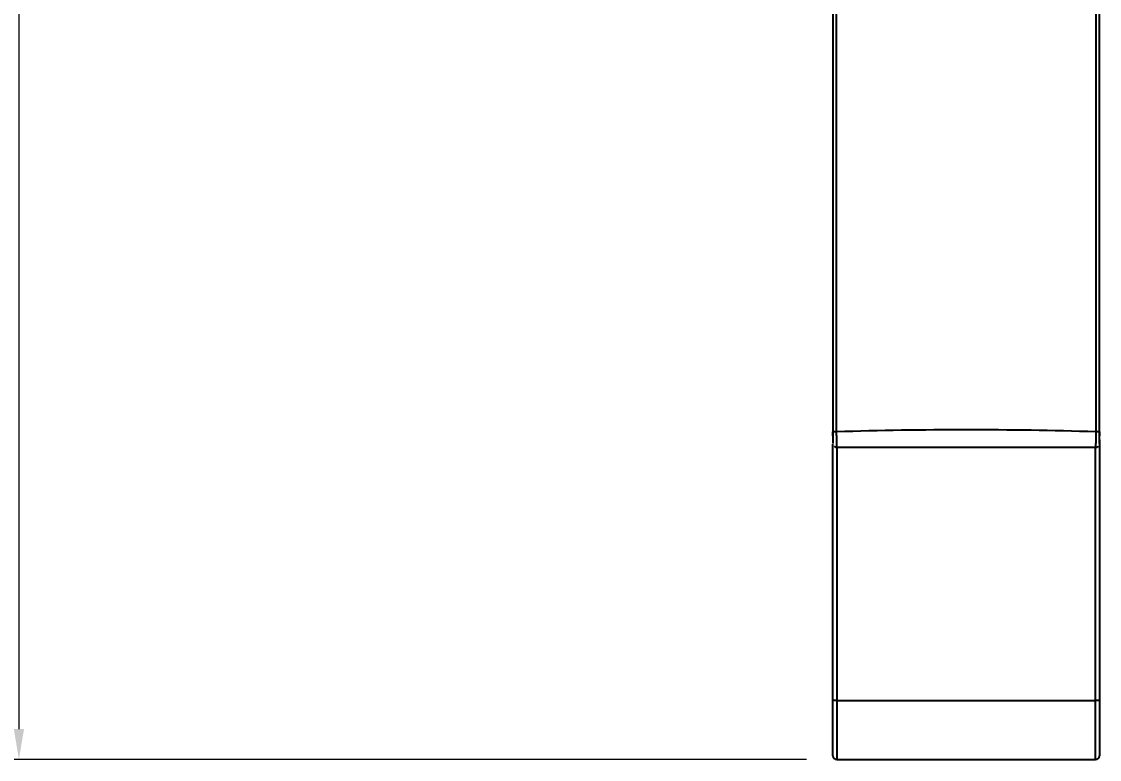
# Model space of a CAD drawing. Extents: x 0 to 1128, y 0 to 827.
# Drawn here: x 196.6 to 338.3, y 504 to 601 of the extents above; entities that cross this region are included whole.
import ezdxf

# ---------------------------------------------------------------- set-up
doc = ezdxf.new("R2010")
doc.units = 0
doc.header["$LTSCALE"] = 4
doc.header["$MEASUREMENT"] = 0
doc.header["$PDMODE"] = 3
doc.header["$PDSIZE"] = -10
doc.layers.get('0').update_dxf_attribs({"linetype": 'CONTINUOUS'})
doc.layers.get('DEFPOINTS').update_dxf_attribs({"linetype": 'CONTINUOUS'})
doc.styles.add('Daelim Dimension', font='')
doc.styles.get('Daelim Dimension').set_extended_font_data('나눔고딕')
doc.dimstyles.new('DEFAULT', dxfattribs={"dimscale": 2, "dimtxt": 2, "dimasz": 2, "dimexe": 0, "dimexo": 2, "dimgap": 1, "dimtad": 1, "dimdec": 1, "dimzin": 9, "dimdsep": 46, "dimtxsty": 'Daelim Dimension', "dimcen": 0.5, "dimclrd": 252, "dimclre": 252, "dimclrt": 3, "dimadec": 1, "dimazin": 0, "dimtfac": 1, "dimtdec": 1, "dimtix": 1, "dimtmove": 0, "dimatfit": 3, "dimfxl": 1, "dimtolj": 1, "dimtzin": 1, "dimlwd": 9, "dimlwe": 9, "dimarcsym": 0})

# ---------------------------------------------------------------- blocks, each defined once
blk = doc.blocks.new('*D24')
at = {"color": 5, "lineweight": 9, "ltscale": 0.5, "transparency": 16777216}
for p, q in [((224.95, 653.12), (194.26, 653.12)), ((196.26, 649.12), (196.26, 508.01)), ((299.79, 504.01), (194.26, 504.01))]:
    blk.add_line(p, q, dxfattribs=at)
at = {"color": 5, "ltscale": 0.5, "transparency": 16777216}
for points in [[(195.59, 649.12), (196.93, 649.12), (196.26, 653.12)], [(195.59, 508.01), (196.93, 508.01), (196.26, 504.01)]]:
    blk.add_solid(points, dxfattribs=at)
at = {"layer": 'DEFPOINTS', "color": 0, "ltscale": 0.5, "transparency": 16777216}
for p in [(228.95, 653.12), (196.26, 504.01), (303.79, 504.01)]:
    blk.add_point(p, dxfattribs=at)
at = {"color": 7, "ltscale": 0.5, "transparency": 16777216, "insert": (187.41, 578.57), "char_height": 10, "attachment_point": 5, "rotation": 90, "style": 'Daelim Dimension'}
blk.add_mtext('\\A1;(149)', dxfattribs=at)

msp = doc.modelspace()

# ---------------------------------------------------------------- linework, layer by layer
at = {"color": 7, "linetype": 'Continuous', "lineweight": 25}
for p, q in [((303.29, 633.15), (303.29, 547.08)), ((303.77, 547.08), (303.77, 633.15)), ((337.84, 633.15), (337.84, 547.08)), ((338.32, 547.08), (338.32, 633.15)), ((303.29, 546.56), (303.29, 547.08)), ((338.32, 547.08), (338.32, 546.57)), ((338.32, 546.06), (338.32, 511.77)), ((303.29, 511.77), (303.29, 545.47)), ((303.79, 545.06), (337.82, 545.06)), ((303.29, 504.51), (303.29, 511.77)), ((303.79, 511.77), (303.29, 511.77)), ((303.79, 511.77), (337.82, 511.77)), ((338.32, 511.77), (337.82, 511.77)), ((338.32, 511.77), (338.32, 504.51)), ((303.79, 504.01), (337.82, 504.01))]:
    msp.add_line(p, q, dxfattribs=at)
at = {"color": 8, "linetype": 'Continuous', "lineweight": 25}
for p, q in [((303.79, 545.06), (303.79, 511.77)), ((337.82, 511.77), (337.82, 545.06)), ((303.79, 511.77), (303.79, 504.01)), ((337.82, 504.01), (337.82, 511.77))]:
    msp.add_line(p, q, dxfattribs=at)
at = {"color": 7, "linetype": 'Continuous', "lineweight": 25}
for centre, start, end in [((303.79, 504.51), 180, 270), ((337.82, 504.51), 270, 0)]:
    msp.add_arc(centre, 0.501, start, end, dxfattribs=at)
for points, knots in [([(303.77, 547.08), (303.71, 547.08), (303.62, 547.08), (303.5, 547.08), (303.4, 547.08), (303.31, 547.08), (303.29, 547.08), (303.29, 547.08)], [0.0944619, 0.0944619, 0.0944619, 0.0944619, 0.2986249, 0.4008729, 0.503121, 0.7076171, 0.9120355, 0.9120355, 0.9120355, 0.9120355]), ([(303.29, 547.08), (303.29, 546.88), (303.29, 546.48), (303.29, 545.97), (303.29, 545.63), (303.29, 545.58), (303.29, 545.56)], [0, 0, 0, 0, 0.250906, 0.502234, 0.752886, 1, 1, 1, 1]), ([(338.32, 547.08), (338.32, 547.08), (338.3, 547.08), (338.21, 547.08), (338.11, 547.08), (337.99, 547.08), (337.9, 547.08), (337.84, 547.08)], [0.095108, 0.095108, 0.095108, 0.095108, 0.2995302, 0.5040263, 0.6062743, 0.7085224, 0.9120392, 0.9120392, 0.9120392, 0.9120392]), ([(338.32, 545.56), (338.32, 545.56), (338.32, 545.57), (338.32, 545.68), (338.32, 545.91), (338.32, 546.25), (338.32, 546.65), (338.32, 546.93), (338.32, 547.08)], [0.5000011, 0.5000011, 0.5000011, 0.5000011, 0.5454545, 0.6363636, 0.7272727, 0.8181818, 0.9090909, 1, 1, 1, 1]), ([(303.43, 545.2), (303.46, 545.18), (303.51, 545.14), (303.63, 545.07), (303.73, 545.06), (303.79, 545.06)], [0, 0, 0, 0, 0.263573, 0.521555, 1, 1, 1, 1]), ([(337.82, 545.06), (337.88, 545.06), (337.98, 545.07), (338.1, 545.14), (338.15, 545.18), (338.18, 545.2)], [0, 0, 0, 0, 0.478445, 0.736427, 1, 1, 1, 1])]:
    msp.add_open_spline(points, degree=3, knots=knots, dxfattribs=at)
msp.add_open_spline([(337.84, 547.08), (326.5, 547.45), (315.11, 547.45), (303.77, 547.08)], degree=3, dxfattribs=at)
at = {"color": 8, "linetype": 'Continuous', "lineweight": 25}
for points, knots in [([(303.79, 545.06), (303.79, 545.09), (303.79, 545.15), (303.78, 545.61), (303.78, 546.28), (303.77, 546.81), (303.77, 547.08)], [0, 0, 0, 0, 0.248884, 0.49954, 0.749508, 1, 1, 1, 1]), ([(337.84, 547.08), (337.84, 546.81), (337.83, 546.29), (337.83, 545.6), (337.82, 545.19), (337.82, 545.01), (337.82, 545.06), (337.82, 545.06)], [0, 0, 0, 0, 0.2501397, 0.4999474, 0.7497725, 0.9995699, 1, 1, 1, 1])]:
    msp.add_open_spline(points, degree=3, knots=knots, dxfattribs=at)

# ---------------------------------------------------------------- dimensions: what is measured, and where the dimension line sits
at = {"color": 5, "ltscale": 0.5}
dim = msp.add_linear_dim(base=(196.26, 504.01), p1=(228.95, 653.12), p2=(303.79, 504.01), angle=270, text='(<>)', dimstyle='DEFAULT', override={"dimtxt": 5, "dimexe": 1, "dimdec": 0, "dimclrd": 5, "dimclre": 5, "dimclrt": 7}, dxfattribs=at)
dim.commit()
dim.dimension.update_dxf_attribs({"geometry": '*D24', "text_midpoint": (187.41, 578.57)})

doc.saveas('drawing.dxf')
